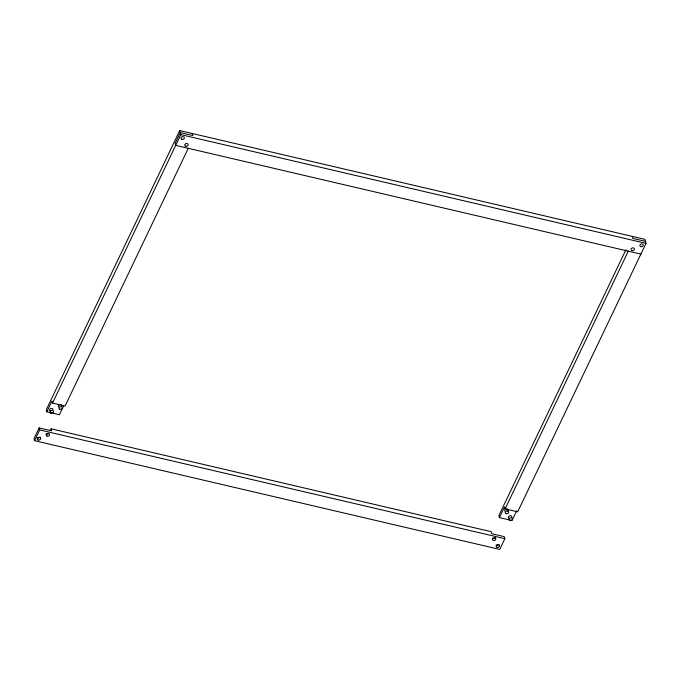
<?xml version="1.0" encoding="UTF-8"?>
<svg xmlns="http://www.w3.org/2000/svg" width="680" height="680" viewBox="0 0 680 680"><rect width="100%" height="100%" fill="white"/><g stroke="black" fill="none" stroke-linecap="round" stroke-linejoin="round"><path stroke-width="1.02" d="M516.698 510.706L511.998 520.548L499.417 517.616L504.552 506.872L505.113 508.895L517.684 511.836L646 243.38L644.878 239.334L179.715 130.577L46.274 409.776L46.835 411.8L59.407 414.732L63.682 405.79M51.145 428.817L51.706 430.839L39.134 427.907L34 438.642L34.561 440.665L499.723 549.423L504.858 538.679L504.296 536.656L491.725 533.715L491.164 531.692L51.145 428.817L50.286 430.61M46.835 411.8L51.961 401.055L52.521 403.078L65.093 406.019L188.275 148.308M34.561 440.665L39.695 429.93L39.134 427.907M52.521 403.078L180.838 134.623L179.715 130.577M625.906 249.781L498.856 515.585L499.417 517.616M505.113 508.895L628.294 251.183M645.439 241.357L632.867 238.417L632.307 236.394M180.838 134.623L646 243.38M640.866 254.116L175.703 145.367L175.143 143.344L180.276 132.6L192.848 135.541L192.287 133.518M39.695 429.93L504.858 538.679M495.116 537.582A1.717 1.36 -15.5 0 1 492.481 538.296M498.805 544.476A1.717 1.36 -15.5 0 1 496.145 545.105M48.714 433.389A1.717 1.36 -15.5 0 1 46.027 433.849M40.044 436.942A1.717 1.36 -15.5 0 1 37.179 437.75M49.912 410.822A1.717 1.36 -15.5 0 1 50.108 408.944A1.717 1.36 -15.5 0 1 52.394 408.714A1.717 1.36 -15.5 0 1 52.606 410.55M50.617 411.188A1.717 1.36 -15.5 0 1 50.235 411.051M61.404 404.923A1.717 1.36 -15.5 0 1 61.506 406.589M58.82 406.971A1.717 1.36 -15.5 0 1 60.681 404.591M509.108 518.33A1.717 1.36 -15.5 0 1 508.7 516.537A1.717 1.36 -15.5 0 1 510.91 515.822A1.717 1.36 -15.5 0 1 511.708 517.497M507.127 508.971A1.717 1.36 -15.5 0 1 507.713 511.046M505.699 511.615A1.717 1.36 -15.5 0 1 506.26 508.929M640.688 246.594A1.717 1.36 -15.5 0 0 643.271 245.2A1.717 1.36 -15.5 0 0 640.764 244.197A1.717 1.36 -15.5 0 0 640.688 246.594M632.17 250.588A1.717 1.36 -15.5 0 0 634.389 248.803A1.717 1.36 -15.5 0 0 631.61 248.302A1.717 1.36 -15.5 0 0 632.17 250.588M506.081 513.578A1.717 1.36 -15.5 0 0 508.683 512.202A1.717 1.36 -15.5 0 0 506.192 511.173A1.717 1.36 -15.5 0 0 506.081 513.578M509.804 520.421A1.717 1.36 -15.5 0 0 512.397 519.035A1.717 1.36 -15.5 0 0 509.906 518.015A1.717 1.36 -15.5 0 0 509.804 520.421M50.923 413.117A1.717 1.36 -15.5 0 0 53.516 411.74A1.717 1.36 -15.5 0 0 51.026 410.72A1.717 1.36 -15.5 0 0 50.923 413.117M59.78 409.224A1.717 1.36 -15.5 0 0 62.373 407.847A1.717 1.36 -15.5 0 0 59.883 406.827A1.717 1.36 -15.5 0 0 59.78 409.224M185.648 146.191A1.717 1.36 -15.5 0 0 188.113 144.644A1.717 1.36 -15.5 0 0 185.487 143.82A1.717 1.36 -15.5 0 0 185.648 146.191M181.925 139.349A1.717 1.36 -15.5 0 0 184.391 137.81A1.717 1.36 -15.5 0 0 181.772 136.977A1.717 1.36 -15.5 0 0 181.925 139.349M46.928 436.067A1.717 1.36 -15.5 0 0 49.538 434.707A1.717 1.36 -15.5 0 0 47.056 433.67A1.717 1.36 -15.5 0 0 46.928 436.067M38.08 439.969A1.717 1.36 -15.5 0 0 40.681 438.6A1.717 1.36 -15.5 0 0 38.199 437.571A1.717 1.36 -15.5 0 0 38.08 439.969M493.416 540.481A1.717 1.36 -15.5 0 0 495.839 538.883A1.717 1.36 -15.5 0 0 493.179 538.118A1.717 1.36 -15.5 0 0 493.416 540.481M497.071 547.298A1.717 1.36 -15.5 0 0 499.562 545.777A1.717 1.36 -15.5 0 0 496.961 544.918A1.717 1.36 -15.5 0 0 497.071 547.298"/></g></svg>
